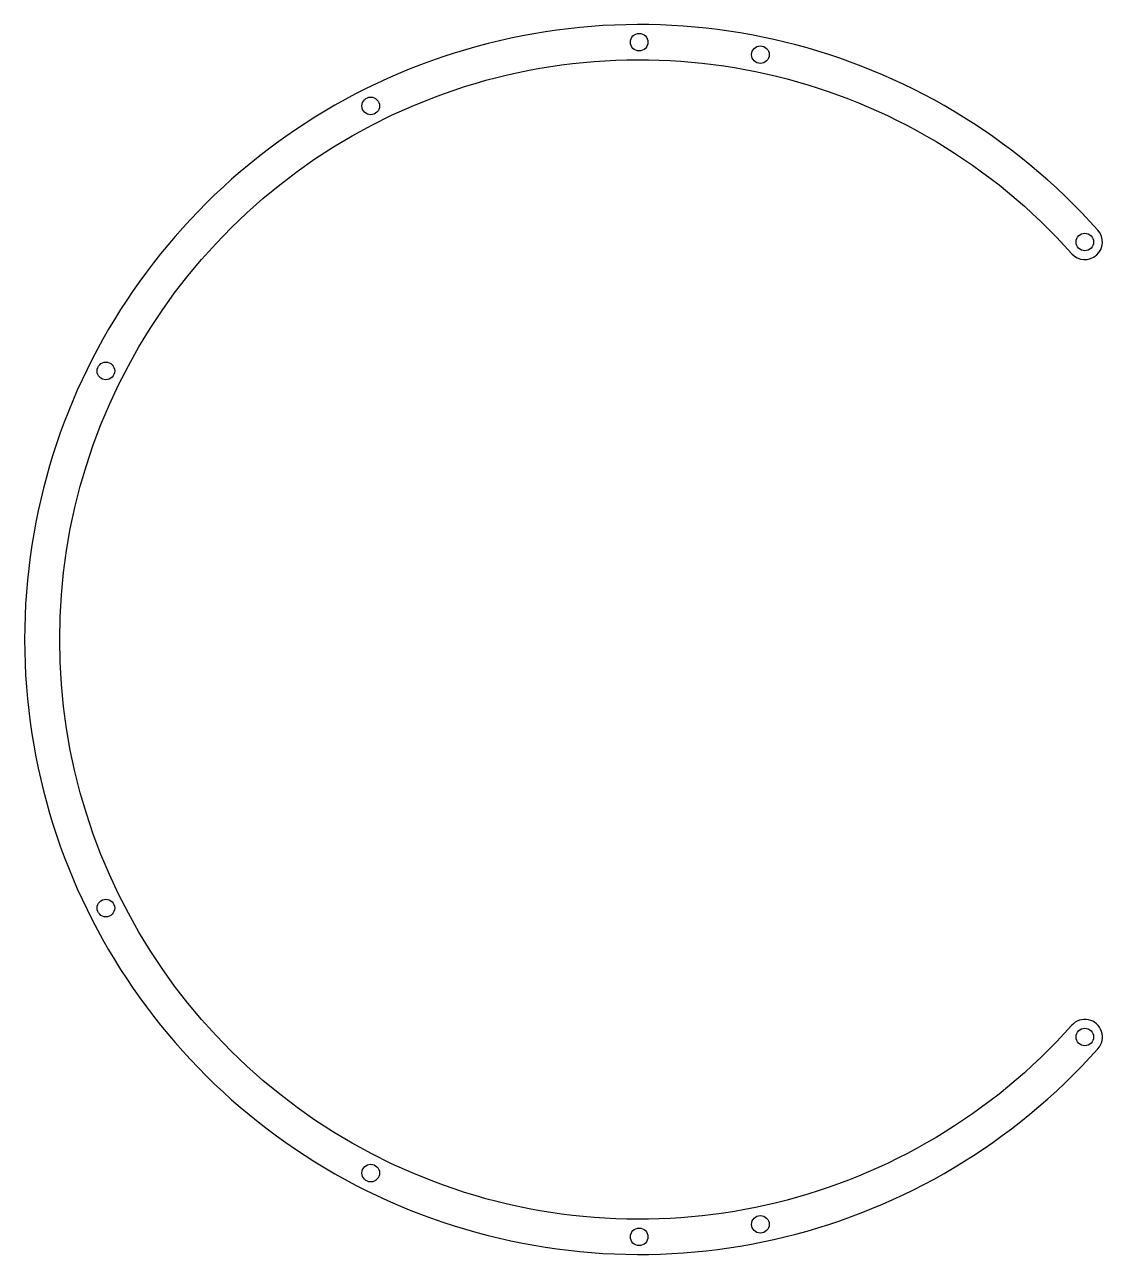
# Model space of a CAD drawing. Header units: inches. Extents: x 0 to 184, y 0 to 210.
import ezdxf

# ---------------------------------------------------------------- set-up
doc = ezdxf.new("R2010")
doc.units = ezdxf.units.IN
doc.header["$MEASUREMENT"] = 0
doc.layers.add('ハンドル', color=5, linetype='Continuous')
doc.layers.add('穴', color=3, linetype='Continuous')

msp = doc.modelspace()

# ---------------------------------------------------------------- linework, layer by layer
at = {"layer": 'ハンドル'}
msp.add_lwpolyline([(183.38, 174.87, 2.624505), (183.38, 35.13, 1), (178.9, 39.12, -2.624505), (178.9, 170.88, 1)], format="xyb", close=True, dxfattribs=at)
at = {"layer": '穴'}
for centre in [(105, 207), (125.71, 204.87), (59.14, 196.11), (181.14, 172.87), (13.89, 150.86), (13.89, 59.14), (181.14, 37.13), (59.14, 13.89), (125.71, 5.13), (105, 3)]:
    msp.add_circle(centre, 1.5, dxfattribs=at)

doc.saveas('drawing.dxf')
